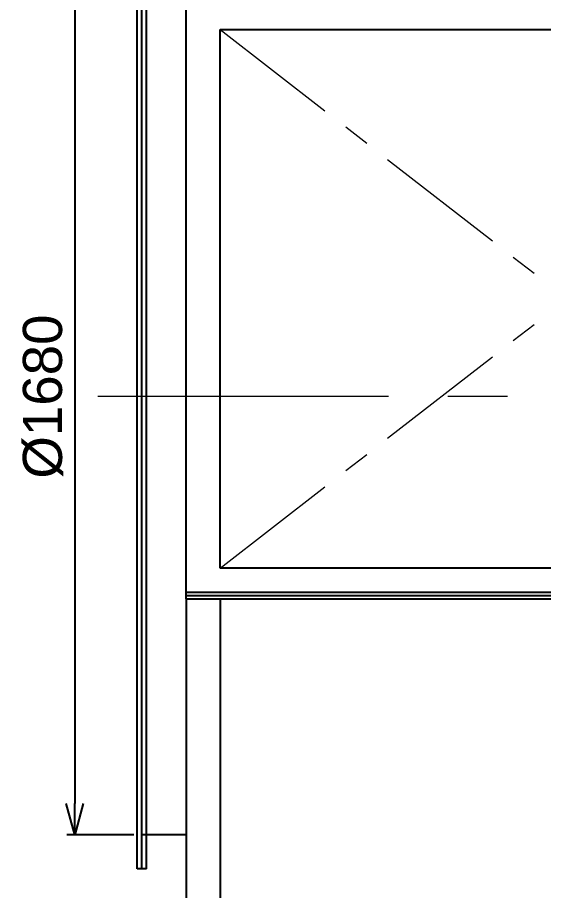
# Model space of a CAD drawing. Header units: inches. Extents: x 707 to 13003, y 909 to 9309.
# Drawn here: x 978 to 1986, y 2487 to 4160 of the extents above; entities that cross this region are included whole.
import ezdxf

# ---------------------------------------------------------------- set-up
doc = ezdxf.new("R2010")
doc.units = ezdxf.units.IN
doc.header["$MEASUREMENT"] = 0
doc.linetypes.add('CENTER', pattern=[50.8, 31.75, -6.35, 6.35, -6.35])
doc.layers.add('CEN', color=1, linetype='CENTER', lineweight=15)
doc.styles.get("Standard").update_dxf_attribs({"font": 'Arial.ttf'})
doc.dimstyles.new('ISO-25', dxfattribs={"dimscale": 5, "dimtxt": 15, "dimasz": 12, "dimexe": 3, "dimexo": 3, "dimgap": 4, "dimtad": 1, "dimdsep": 46, "dimtxsty": 'Standard', "dimblk": 'OPEN30', "dimcen": 4, "dimclrd": 3, "dimclre": 3, "dimclrt": 3, "dimadec": 0, "dimazin": 0, "dimtfac": 1, "dimtmove": 0, "dimatfit": 3, "dimldrblk": 'OPEN30', "dimfxl": 1, "dimarcsym": 0})

# ---------------------------------------------------------------- blocks, each defined once
blk = doc.blocks.new('_Open30')
at = {"color": 0, "linetype": 'ByBlock', "lineweight": -2}
for p, q in [((-1, 0.268), (0, 0)), ((0, 0), (-1, -0.268)), ((0, 0), (-1, 0))]:
    blk.add_line(p, q, dxfattribs=at)
blk = doc.blocks.new('*D164')
at = {"color": 3, "lineweight": -2, "transparency": 16777216}
for p, q in [((1201, 4273.7), (1072.6, 4273.7)), ((1087.6, 4213.7), (1087.6, 2653.7)), ((1201, 2593.7), (1072.6, 2593.7))]:
    blk.add_line(p, q, dxfattribs=at)
at = {"layer": 'Defpoints', "color": 0, "transparency": 16777216}
for p in [(1216, 4273.7), (1087.6, 2593.7), (1216, 2593.7)]:
    blk.add_point(p, dxfattribs=at)
at = {"color": 3, "lineweight": -2, "transparency": 16777216, "xscale": 60, "yscale": 60, "zscale": 60}
for p, rotation in [((1087.6, 4273.7), 90), ((1087.6, 2593.7), 270)]:
    blk.add_blockref('_Open30', p, dxfattribs=dict(at, rotation=rotation))
at = {"color": 3, "transparency": 16777216, "insert": (1027.2, 3433.7), "char_height": 75, "attachment_point": 5, "rotation": 90}
blk.add_mtext('%%C1680', dxfattribs=at)

msp = doc.modelspace()

# ---------------------------------------------------------------- linework, layer by layer
for p, q in [((1207.017, 2528.69), (1207.017, 4338.69)), ((1216.017, 2528.69), (1216.017, 4338.69)), ((1225.017, 2528.69), (1225.017, 4338.69)), ((1301.017, 3046.195), (1301.017, 4183.223)), ((1366.017, 4137.261), (2696.017, 4137.261)), ((1366.017, 3104.885), (1366.017, 4137.261)), ((2696.017, 3104.885), (1366.017, 3104.885)), ((1301.017, 3058.923), (2761.017, 3058.923)), ((1301.017, 3052.559), (2761.017, 3052.559)), ((1301.017, 3046.195), (1301.017, 1898.69)), ((1301.017, 3046.195), (2761.017, 3046.195)), ((1366.017, 3046.195), (1366.017, 1898.69)), ((1301.017, 2593.69), (1216.017, 2593.69)), ((1216.017, 2528.69), (1207.017, 2528.69)), ((1225.017, 2528.69), (1216.017, 2528.69))]:
    msp.add_line(p, q)
at = {"layer": 'CEN', "ltscale": 8}
for p, q in [((1366.017, 4137.261), (2696.017, 3104.885)), ((1366.017, 3104.885), (2696.017, 4137.261))]:
    msp.add_line(p, q, dxfattribs=at)
at = {"layer": 'CEN', "ltscale": 18}
msp.add_line((5346.017, 3433.69), (1132.131, 3433.69), dxfattribs=at)

# ---------------------------------------------------------------- dimensions: what is measured, and where the dimension line sits
dim = msp.add_linear_dim(base=(1087.551, 2593.69), p1=(1216.017, 4273.69), p2=(1216.017, 2593.69), angle=90, text='%%C<>', dimstyle='ISO-25')
dim.commit()
dim.dimension.update_dxf_attribs({"geometry": '*D164', "text_midpoint": (1087.551, 3433.69), "dimtype": 160})

doc.saveas('drawing.dxf')
